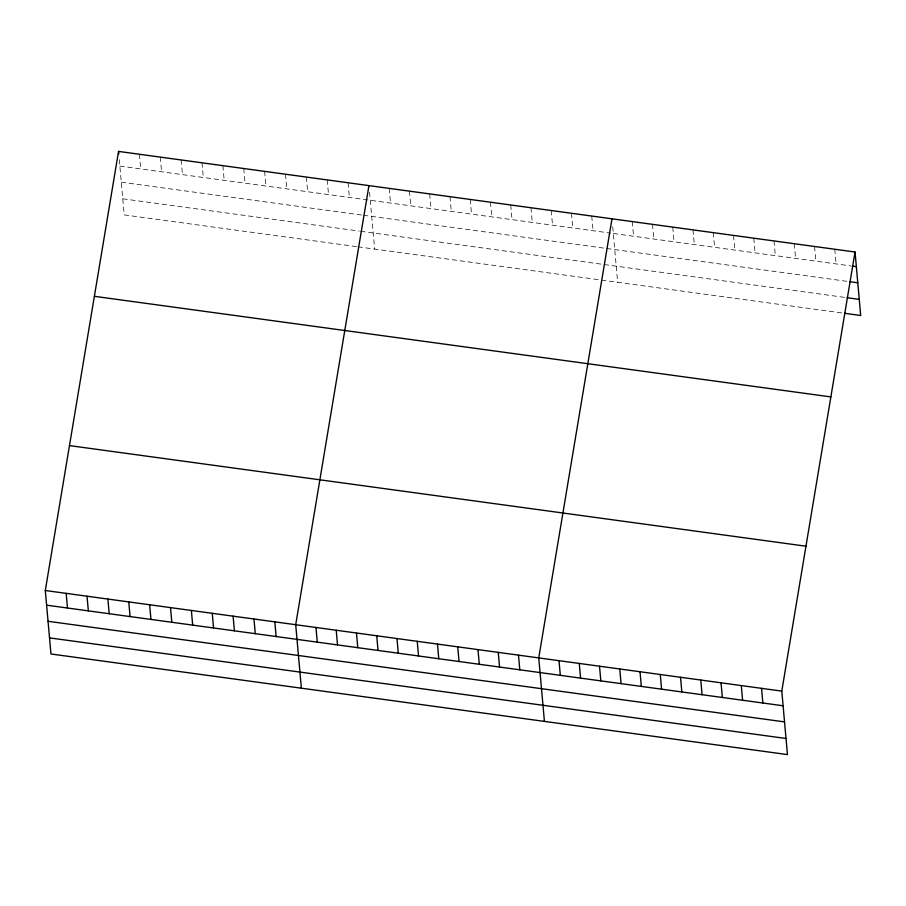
<?xml version="1.0" encoding="UTF-8"?>
<svg xmlns="http://www.w3.org/2000/svg" width="906" height="906" viewBox="0 0 906 906"><rect width="100%" height="100%" fill="white"/><g stroke="black" fill="none" stroke-linecap="round" stroke-linejoin="round"><path stroke-width="0.68" stroke-dasharray="4.53 3.4" d="M119.852 166.081L610.599 233.114M613.305 233.488L850.938 265.945M121.291 182.185L361.958 215.062M363.351 215.254L605.287 248.301M606.635 248.482L848.333 281.506M122.774 198.788L359.263 231.087M360.656 231.279L845.762 297.542M356.534 246.625L124.213 214.892L119.014 156.738M357.927 246.817L600.1 279.897M601.459 280.079L843.146 313.102M834.777 249.241L836.091 263.918M814.528 246.477L815.842 261.154M794.279 243.714L795.581 258.38M774.018 240.939L775.332 255.617M753.769 238.176L755.072 252.853M733.509 235.413L734.823 250.079M713.26 232.649L714.574 247.315M693.011 229.875L694.313 244.552M672.75 227.112L674.064 241.789M652.501 224.348L653.804 239.014M632.241 221.574L633.554 236.251M612.705 226.817L617.654 282.298M591.743 216.047L593.045 230.713M571.482 213.284L572.796 227.95M551.233 210.509L552.535 225.186M530.973 207.746L532.286 222.423M510.724 204.983L512.037 219.648M490.474 202.208L491.777 216.885M470.214 199.445L471.528 214.122M449.965 196.681L451.267 211.347M429.704 193.918L431.018 208.584M409.455 191.143L410.769 205.821M389.206 188.38L390.509 203.057M369.546 192.287L374.62 249.093M348.085 182.763L349.388 197.44M327.213 179.909L328.527 194.586M306.353 177.066L307.655 191.732M285.481 174.212L286.794 188.878M264.609 171.359L265.922 186.036M243.748 168.505L245.05 183.182M222.876 165.662L224.19 180.328M202.015 162.808L203.318 177.485M181.143 159.954L182.457 174.631M160.271 157.112L161.585 171.778M139.411 154.258L140.713 168.935"/><path stroke-width="1.36" d="M855.038 252.015L781.787 691.108L787.461 754.596L50.963 653.985L45.3 590.508L118.539 151.404L855.038 252.015L860.7 315.492L844.494 313.283M368.946 185.617L295.707 624.71L301.37 688.198M611.992 218.81L538.753 657.903L544.415 721.391M852.297 266.126L856.34 266.681M849.681 281.687L857.778 282.797M847.11 297.723L859.262 299.388M94.371 296.307L830.87 396.907M69.468 445.605L805.966 546.205M45.3 590.508L781.787 691.108M46.614 605.174L783.101 705.774M48.052 621.29L784.539 721.889M49.524 637.881L786.023 738.481M761.538 688.345L762.852 703.011M741.289 685.57L742.592 700.247M721.029 682.807L722.342 697.484M700.78 680.044L702.093 694.709M680.519 677.269L681.833 691.946M660.27 674.506L661.584 689.183M640.021 671.742L641.323 686.408M619.761 668.979L621.074 683.645M599.512 666.204L600.825 680.882M579.262 663.441L580.565 678.118M559.002 660.678L560.316 675.344M518.492 655.14L519.806 669.817M498.243 652.377L499.557 667.043M477.994 649.613L479.297 664.279M457.734 646.839L459.048 661.516M437.485 644.075L438.787 658.753M417.224 641.312L418.538 655.978M396.975 638.537L398.289 653.215M376.726 635.774L378.029 650.451M356.466 633.011L357.779 647.677M336.217 630.248L337.519 644.913M315.956 627.473L317.27 642.15M274.835 621.856L276.149 636.533M253.974 619.013L255.277 633.679M233.102 616.159L234.416 630.825M212.242 613.305L213.544 627.983M191.37 610.451L192.684 625.129M170.509 607.609L171.812 622.275M118.539 151.404L118.777 154.077M149.637 604.755L150.951 619.432M128.765 601.901L130.079 616.578M107.905 599.059L109.207 613.724M87.033 596.205L88.346 610.882M66.172 593.351L67.474 608.028"/></g></svg>
